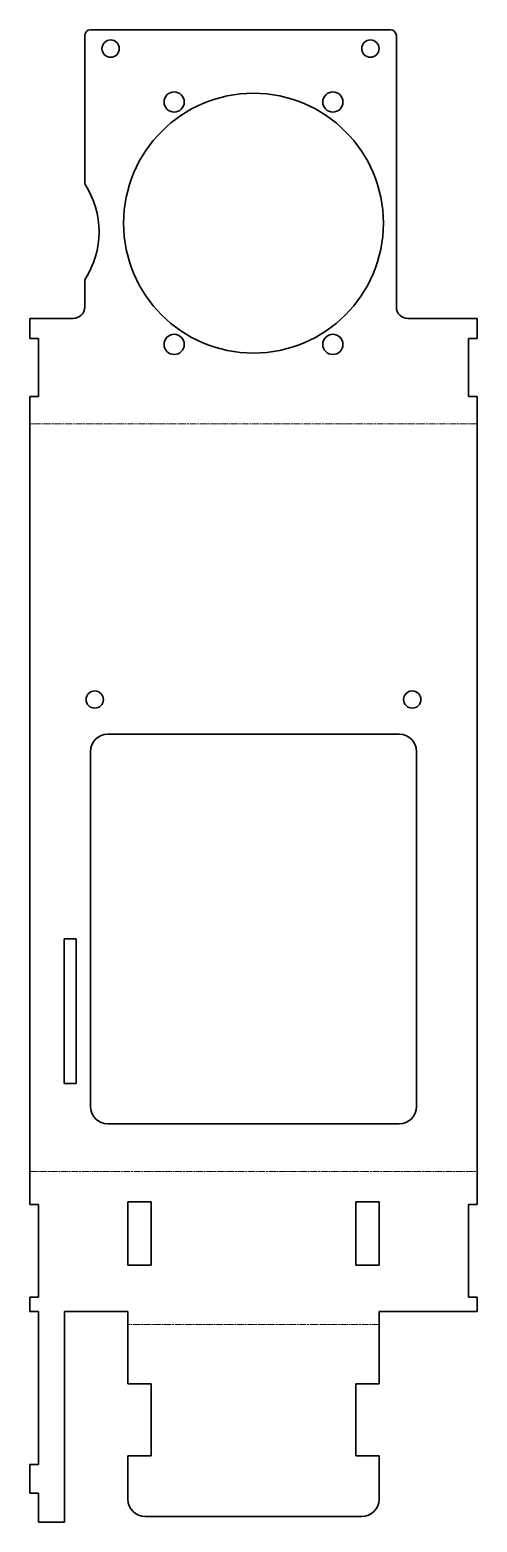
# Model space of a CAD drawing. Header units: inches. Extents: x 0 to 155, y 0 to 517.
import ezdxf

# ---------------------------------------------------------------- set-up
doc = ezdxf.new("R2010")
doc.units = ezdxf.units.IN
doc.header["$MEASUREMENT"] = 0
doc.linetypes.add('Chain', pattern=[13.68, 9.12, -1.14, 2.28, -1.14])
doc.layers.add('SIMUMAK Bend Centerline (ISO)', color=7, linetype='Chain', lineweight=9)
doc.layers.add('SIMUMAK Visible (ISO)', color=7, linetype='Continuous', lineweight=35)

# ---------------------------------------------------------------- blocks, each defined once
blk = doc.blocks.new('CD-IND-31-CHAM-01_Sheet_3_CD-IND-31-CHAM-01 (desplegada)')
at = {"layer": 'SIMUMAK Bend Centerline (ISO)', "ltscale": 0.263158}
for p, q in [((77.5, 122.02), (-77.5, 122.02)), ((-77.5, -137.02), (77.5, -137.02)), ((43.5, -190.07), (-43.5, -190.07))]:
    blk.add_line(p, q, dxfattribs=at)
at = {"layer": 'SIMUMAK Visible (ISO)'}
for p, q in [((-58.5, 205.13), (-58.5, 256.55)), ((-56.5, 258.55), (47.5, 258.55)), ((49.5, 256.55), (49.5, 162.55)), ((-58.5, 162.55), (-58.5, 171.96)), ((-77.5, 158.55), (-77.5, 151.55)), ((-62.5, 158.55), (-77.5, 158.55)), ((77.5, 158.55), (53.5, 158.55)), ((77.5, 158.55), (77.5, 151.55)), ((-77.5, 151.55), (-74.45, 151.55)), ((-74.45, 151.55), (-74.45, 131.55)), ((74.45, 151.55), (77.5, 151.55)), ((74.45, 131.55), (74.45, 151.55)), ((-74.45, 131.55), (-77.5, 131.55)), ((-77.5, 131.55), (-77.5, -148.5)), ((77.5, 131.55), (74.45, 131.55)), ((77.5, -148.5), (77.5, 131.55)), ((-50.5, 14.5), (50.5, 14.5)), ((-56.5, -114.5), (-56.5, 8.5)), ((56.5, 8.5), (56.5, -114.5)), ((-65.6, -106.6), (-65.6, -56.4)), ((-65.6, -56.4), (-61.4, -56.4)), ((-61.4, -56.4), (-61.4, -106.6)), ((-61.4, -106.6), (-65.6, -106.6)), ((50.5, -120.5), (-50.5, -120.5)), ((-77.5, -148.5), (-74.5, -148.5)), ((-74.5, -148.5), (-74.5, -180.6)), ((-43.55, -169.55), (-43.55, -147.55)), ((-43.55, -147.55), (-35.5, -147.55)), ((-35.5, -147.55), (-35.5, -169.55)), ((35.5, -147.55), (43.55, -147.55)), ((35.5, -169.55), (35.5, -147.55)), ((43.55, -147.55), (43.55, -169.55)), ((74.45, -148.5), (77.5, -148.5)), ((74.45, -180.6), (74.45, -148.5)), ((-35.5, -169.55), (-43.55, -169.55)), ((43.55, -169.55), (35.5, -169.55)), ((-77.5, -185.55), (-77.5, -180.6)), ((-74.5, -180.6), (-77.5, -180.6)), ((77.5, -180.6), (74.45, -180.6)), ((77.5, -185.55), (77.5, -180.6)), ((-77.5, -185.55), (-74.5, -185.55)), ((-74.5, -238.55), (-74.5, -185.55)), ((-65.5, -185.55), (-65.5, -258.55)), ((-65.5, -185.55), (-43.5, -185.55)), ((-43.5, -185.55), (-43.5, -210.6)), ((43.5, -185.55), (77.5, -185.55)), ((43.5, -210.6), (43.5, -185.55)), ((-43.5, -210.6), (-35.5, -210.6)), ((-35.5, -210.6), (-35.5, -235.6)), ((35.5, -235.6), (35.5, -210.6)), ((35.5, -210.6), (43.5, -210.6)), ((-35.5, -235.6), (-43.5, -235.6)), ((-43.5, -235.6), (-43.5, -250.6)), ((43.5, -235.6), (35.5, -235.6)), ((43.5, -250.6), (43.5, -235.6)), ((-77.5, -238.55), (-74.5, -238.55)), ((-77.5, -248.55), (-77.5, -238.55)), ((-74.5, -248.55), (-77.5, -248.55)), ((-74.5, -258.55), (-74.5, -248.55)), ((-65.5, -258.55), (-74.5, -258.55)), ((37.5, -256.6), (-37.5, -256.6))]:
    blk.add_line(p, q, dxfattribs=at)
for centre, radius in [((-49.5, 252.05), 3), ((40.5, 252.05), 3), ((0, 191.55), 45), ((-27.5, 233.55), 3.5), ((27.5, 233.55), 3.5), ((-27.5, 149.55), 3.5), ((27.5, 149.55), 3.5), ((-55, 26.5), 3), ((55, 26.5), 3)]:
    blk.add_circle(centre, radius, dxfattribs=at)
at = {"layer": 'SIMUMAK Visible (ISO)', "extrusion": (0, 0, -1)}
for centre, radius, start, end in [((56.5, 256.55), 2, 0, 90), ((-47.5, 256.55), 2, 90, 180), ((83.5, 188.55), 30, 146.4427, 213.5573), ((37.5, -250.6), 6, 270, 0), ((-37.5, -250.6), 6, 180, 270)]:
    blk.add_arc(centre, radius, start, end, dxfattribs=at)
at = {"layer": 'SIMUMAK Visible (ISO)'}
for centre, radius, start, end in [((-62.5, 162.55), 4, 270, 0), ((53.5, 162.55), 4, 180, 270), ((-50.5, 8.5), 6, 90, 180), ((50.5, 8.5), 6, 360, 90), ((-50.5, -114.5), 6, 180, 270), ((50.5, -114.5), 6, 270, 0)]:
    blk.add_arc(centre, radius, start, end, dxfattribs=at)

msp = doc.modelspace()

# ---------------------------------------------------------------- block references
msp.add_blockref('CD-IND-31-CHAM-01_Sheet_3_CD-IND-31-CHAM-01 (desplegada)', (77.5, 258.55))

doc.saveas('drawing.dxf')
